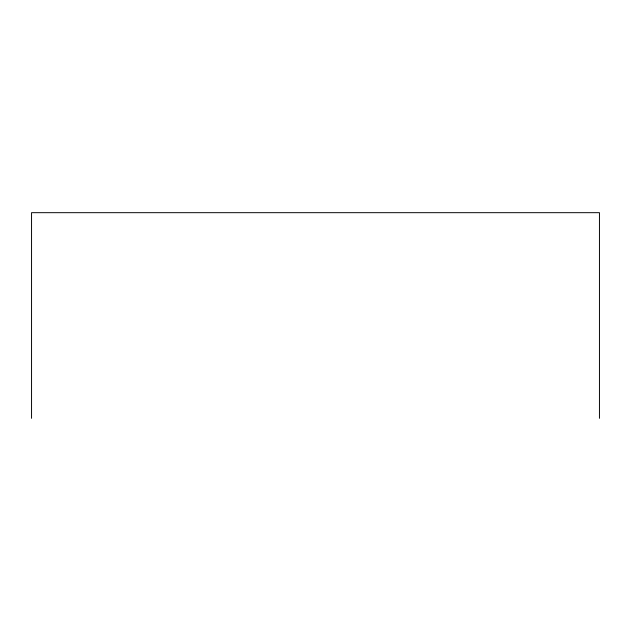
<?xml version="1.0" encoding="UTF-8"?>
<svg xmlns="http://www.w3.org/2000/svg" width="631" height="631" viewBox="0 0 631 631"><rect width="100%" height="100%" fill="white"/><g stroke="black" fill="none" stroke-linecap="round" stroke-linejoin="round"><path stroke-width="0.95" d="M599.45 418.321L599.45 212.679L31.55 212.679L31.55 418.321"/></g></svg>
